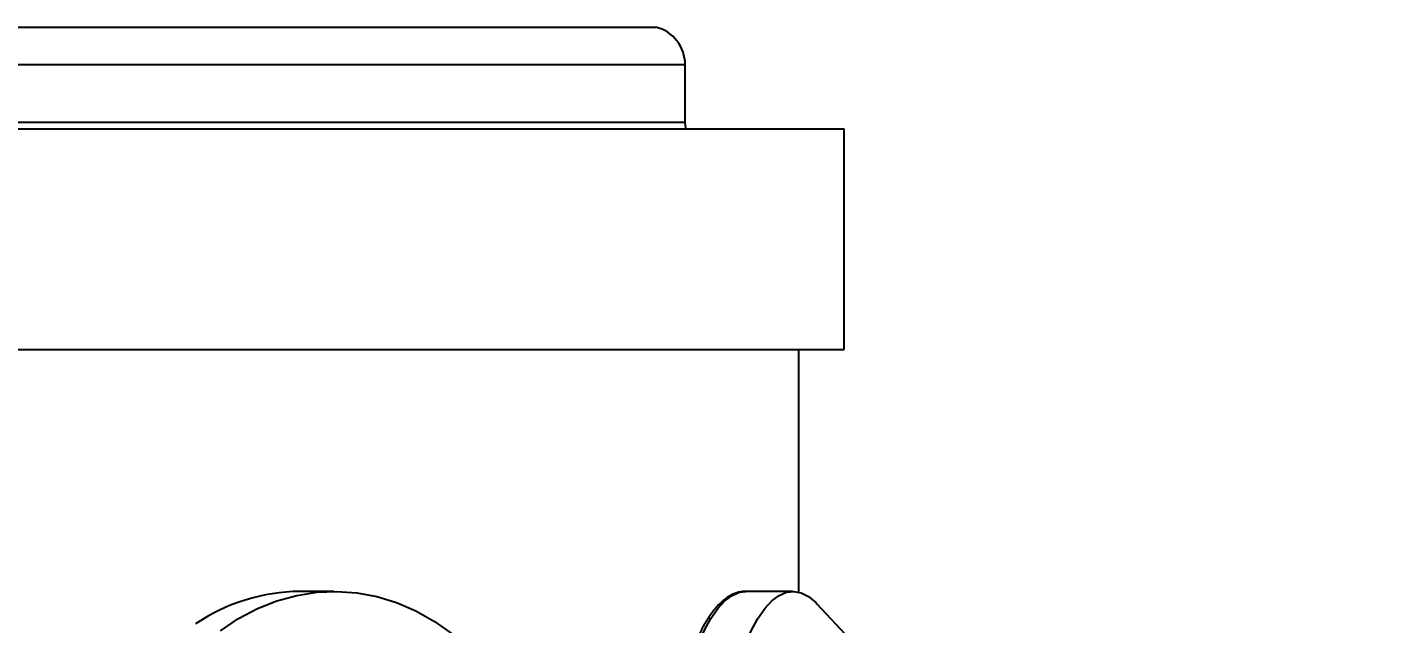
# Model space of a CAD drawing. Header units: millimetres. Extents: x 0 to 6631, y 0 to 4689.
# Drawn here: x 2708.7 to 2916.7, y 3466.4 to 3558.3 of the extents above; entities that cross this region are included whole.
import ezdxf

# ---------------------------------------------------------------- set-up
doc = ezdxf.new("R2010")
doc.units = ezdxf.units.MM
doc.header["$LTSCALE"] = 13
doc.layers.add('几何体', color=7, linetype='Continuous')
doc.layers.add('尺寸', color=3, linetype='Continuous')
doc.styles.add('SLDTEXTSTYLE0', font='hyswlongfangsong.ttf')
doc.dimstyles.new('SLDDIMSTYLE0', dxfattribs={"dimtxt": 50, "dimasz": 40.8, "dimexe": 0, "dimexo": 0.0625, "dimgap": 12.5, "dimtad": 2, "dimdec": 0, "dimrnd": 1e-09, "dimzin": 12, "dimdsep": 46, "dimtxsty": 'SLDTEXTSTYLE0', "dimsah": 1, "dimcen": 0.09, "dimadec": 0, "dimazin": 3, "dimtfac": 1, "dimtdec": 0, "dimtmove": 0, "dimatfit": 0, "dimfxl": 1, "dimfrac": 2, "dimtolj": 1, "dimtzin": 12, "dimarcsym": 0})

# ---------------------------------------------------------------- blocks, each defined once
blk = doc.blocks.new('*D28')
at = {"layer": 'Defpoints', "color": 0, "transparency": 16777216}
for p in [(2629.61, 3853.92), (3025.73, 3853.92), (2827.52, 2595.19)]:
    blk.add_point(p, dxfattribs=at)
at = {"layer": '尺寸', "color": 0, "lineweight": -2, "transparency": 16777216}
for p, q in [((2629.68, 3853.92), (3025.73, 3853.92)), ((3025.73, 2635.99), (3025.73, 3813.12)), ((2827.58, 2595.19), (3025.73, 2595.19))]:
    blk.add_line(p, q, dxfattribs=at)
at = {"layer": '尺寸', "color": 0, "transparency": 16777216}
for points in [[(3018.93, 3813.12), (3032.53, 3813.12), (3025.73, 3853.92)], [(3018.93, 2635.99), (3032.53, 2635.99), (3025.73, 2595.19)]]:
    blk.add_solid(points, dxfattribs=at)
at = {"layer": '尺寸', "color": 0, "transparency": 16777216, "insert": (3038.23, 3222.09), "char_height": 50, "attachment_point": 2, "rotation": 90, "style": 'SLDTEXTSTYLE0'}
blk.add_mtext('\\A1;1259', dxfattribs=at)

msp = doc.modelspace()

# ---------------------------------------------------------------- linework, layer by layer
at = {"layer": '几何体'}
for p, q in [((2320.54, 3558.35), (2805.5, 3558.35)), ((2810.02, 3552.53), (2316.02, 3552.53)), ((2810.02, 3543.69), (2810.02, 3552.53)), ((2292.46, 3542.69), (2834.52, 3542.69)), ((2563.02, 3543.69), (2810.02, 3543.69)), ((2834.52, 3508.69), (2834.52, 3542.69)), ((2580.52, 3508.69), (2834.52, 3508.69)), ((2827.52, 3471.34), (2827.52, 3508.69)), ((2755.99, 3471.46), (2750.68, 3471.46)), ((2826.62, 3471.46), (2819.37, 3471.46)), ((2835.43, 3464.03), (2830.35, 3469.49))]:
    msp.add_line(p, q, dxfattribs=at)
at = {"layer": '几何体', "flags": 128}
for points in [[(2810.19, 3542.69), (2810.08, 3543.1), (2810.02, 3543.69)], [(2738.45, 3465.4), (2741.26, 3467.26), (2744.17, 3468.8), (2747.15, 3469.99), (2750.2, 3470.83), (2753.28, 3471.32), (2756.38, 3471.46), (2759.48, 3471.23), (2762.55, 3470.65), (2765.58, 3469.72), (2768.55, 3468.44), (2771.43, 3466.82), (2774.21, 3464.88)], [(2807.2, 3443.81), (2807.29, 3444.42), (2807.9, 3448.13), (2808.58, 3451.65), (2809.33, 3454.93), (2810.15, 3457.97), (2811.03, 3460.74), (2811.96, 3463.22), (2812.95, 3465.4), (2813.98, 3467.26), (2815.04, 3468.8), (2816.13, 3469.99), (2817.25, 3470.83), (2818.38, 3471.32), (2819.37, 3471.46)], [(2814.45, 3443.81), (2814.54, 3444.42), (2815.15, 3448.13), (2815.83, 3451.65), (2816.58, 3454.93), (2817.4, 3457.97), (2818.28, 3460.74), (2819.21, 3463.22), (2820.2, 3465.4), (2821.23, 3467.26), (2822.29, 3468.8), (2823.38, 3469.99), (2824.5, 3470.83), (2825.62, 3471.32), (2826.76, 3471.46), (2827.89, 3471.23), (2829.02, 3470.65), (2830.13, 3469.72), (2830.35, 3469.49)]]:
    msp.add_lwpolyline(points, dxfattribs=at)
at = {"layer": '几何体'}
for centre, radius, start, end in [((2804.02, 3552.53), 6, 0, 75.7363), ((2751.03, 3442.2), 29.26, 90.6831, 124.0811)]:
    msp.add_arc(centre, radius, start, end, dxfattribs=at)
msp.add_open_spline([(2819.32, 3471.44), (2819.26, 3471.44), (2818.8, 3471.49), (2817.94, 3471.26), (2816.8, 3470.76), (2815.69, 3469.93), (2814.6, 3468.8), (2813.54, 3467.33), (2812.72, 3465.97), (2812.28, 3465.01), (2812.15, 3464.74)], degree=3, knots=[0, 0, 0, 0, 0.024122, 0.167395, 0.311305, 0.460527, 0.616381, 0.776404, 0.937626, 1, 1, 1, 1], dxfattribs=at)

# ---------------------------------------------------------------- dimensions: what is measured, and where the dimension line sits
at = {"layer": '尺寸'}
dim = msp.add_linear_dim(base=(3025.73, 3853.92), p1=(2827.52, 2595.19), p2=(2629.61, 3853.92), angle=90, dimstyle='SLDDIMSTYLE0', dxfattribs=at)
dim.commit()
dim.dimension.update_dxf_attribs({"geometry": '*D28', "text_midpoint": (3025.73, 3222.09), "dimtype": 160})

doc.saveas('drawing.dxf')
